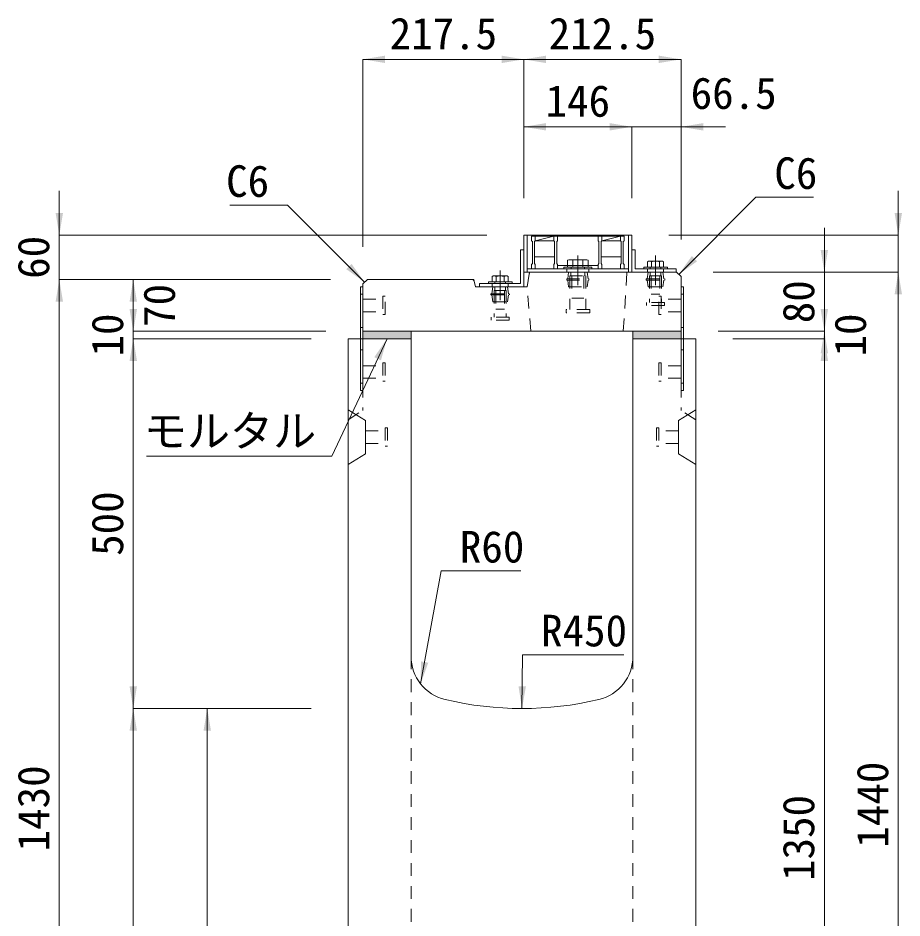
# Model space of a CAD drawing. Units: millimetres at full size. Extents: x -1934 to 78146, y -143454 to -112471.
# Drawn here: x 19717 to 20912, y -138015 to -136798 of the extents above; entities that cross this region are included whole.
import ezdxf
from ezdxf.enums import TextEntityAlignment as Align

# ---------------------------------------------------------------- set-up
doc = ezdxf.new("R2010")
doc.units = ezdxf.units.MM
doc.header["$LTSCALE"] = 23
for name, pattern in [('CHAIN', [18.5, 12, -1.5, 3.5, -1.5]), ('USER2', [1.35, 0.75, -0.6]), ('USER3', [1.35, 0.75, -0.6])]:
    doc.linetypes.add(name, pattern=pattern)
for name, color, linetype, lineweight in [('インサート', 92, 'USER2', 9), ('グレーチング', 7, 'Continuous', 9), ('ジョイント', 7, 'Continuous', 5), ('モルタル', 7, 'Continuous', 13), ('作業エリア', 11, 'Continuous', 13), ('受枠', 3, 'Continuous', 13), ('寸法線', 7, 'Continuous', 13), ('引出線', 4, 'Continuous', 13), ('本体', 2, 'Continuous', 13), ('ｲﾝｻｰﾄ', 3, 'USER3', 5)]:
    doc.layers.add(name, color=color, linetype=linetype, lineweight=lineweight)
doc.layers.add('ハッチング_モルタル', color=30, linetype='Continuous')
doc.styles.add('ＭＳ ゴシック', font='')
doc.styles.get('ＭＳ ゴシック').set_extended_font_data('MS Gothic')

# ---------------------------------------------------------------- blocks, each defined once
blk = doc.blocks.new('filled_arrow')
at = {"color": 0, "linetype": 'Continuous', "lineweight": -2}
blk.add_solid([(7.5, 1.25), (0, 0), (7.5, -1.25)], dxfattribs=at)

msp = doc.modelspace()

# ---------------------------------------------------------------- hatches: boundary and pattern name
at = {"layer": 'ハッチング_モルタル'}
for points in [[(20183.15, -137221.87), (20183.15, -137231.87), (20248.15, -137231.87), (20248.15, -137221.87)], [(20548.15, -137221.87), (20548.15, -137231.87), (20613.15, -137231.87), (20613.15, -137221.87)]]:
    msp.add_hatch(color=256, dxfattribs=at).paths.add_polyline_path(points)

# ---------------------------------------------------------------- linework, layer by layer
at = {"layer": 'インサート', "linetype": 'Continuous', "lineweight": 13}
for p, q in [((20461.66, -137125.07), (20459.8, -137125.92)), ((20459.8, -137125.92), (20459.8, -137135.07)), ((20485.64, -137125.07), (20461.66, -137125.07)), ((20485.64, -137125.07), (20487.5, -137125.92)), ((20487.5, -137125.92), (20487.5, -137135.07)), ((20569.17, -137127.07), (20567.7, -137127.92)), ((20567.7, -137127.92), (20567.7, -137135.07)), ((20569.17, -137127.07), (20588.13, -137127.07)), ((20588.13, -137127.07), (20589.6, -137127.92)), ((20589.6, -137127.92), (20589.6, -137135.07)), ((20487.5, -137135.07), (20459.8, -137135.07)), ((20567.7, -137135.07), (20589.6, -137135.07)), ((20359.17, -137147.07), (20357.7, -137147.92)), ((20357.7, -137147.92), (20357.7, -137155.07)), ((20359.17, -137147.07), (20378.13, -137147.07)), ((20378.13, -137147.07), (20379.6, -137147.92)), ((20379.6, -137147.92), (20379.6, -137155.07)), ((20357.7, -137155.07), (20379.6, -137155.07))]:
    msp.add_line(p, q, dxfattribs=at)
at = {"layer": 'インサート', "linetype": 'Continuous', "lineweight": 5}
for p, q in [((20466.73, -137125.92), (20466.73, -137135.07)), ((20480.58, -137125.92), (20480.58, -137135.07)), ((20573.18, -137127.92), (20573.18, -137135.07)), ((20584.13, -137127.92), (20584.13, -137135.07)), ((20363.18, -137147.92), (20363.18, -137155.07)), ((20374.13, -137147.92), (20374.13, -137155.07))]:
    msp.add_line(p, q, dxfattribs=at)
at = {"layer": 'インサート', "linetype": 'Continuous'}
for p, q in [((20492.65, -137135.07), (20454.65, -137135.07)), ((20454.65, -137135.07), (20454.65, -137137.37)), ((20492.65, -137137.37), (20454.65, -137137.37)), ((20492.65, -137135.07), (20492.65, -137137.37)), ((20562.65, -137135.07), (20594.65, -137135.07)), ((20562.65, -137135.07), (20562.65, -137137.37)), ((20562.65, -137137.37), (20594.65, -137137.37)), ((20594.65, -137135.07), (20594.65, -137137.37)), ((20352.65, -137155.07), (20384.65, -137155.07)), ((20352.65, -137155.07), (20352.65, -137157.37)), ((20352.65, -137157.37), (20384.65, -137157.37)), ((20384.65, -137155.07), (20384.65, -137157.37))]:
    msp.add_line(p, q, dxfattribs=at)
at = {"layer": 'インサート'}
for p, q in [((20459.9, -137151.12), (20461.15, -137141.87)), ((20461.15, -137141.87), (20486.15, -137141.87)), ((20464.2, -137141.87), (20464.2, -137146.87)), ((20464.65, -137135.07), (20464.65, -137137.37)), ((20482.65, -137135.07), (20482.65, -137137.37)), ((20483.1, -137141.87), (20483.1, -137146.87)), ((20487.4, -137151.12), (20486.15, -137141.87)), ((20567.4, -137151.12), (20568.65, -137141.87)), ((20568.65, -137141.87), (20588.65, -137141.87)), ((20571.53, -137141.87), (20571.53, -137146.87)), ((20571.65, -137135.07), (20571.65, -137137.37)), ((20585.65, -137135.07), (20585.65, -137137.37)), ((20585.78, -137141.87), (20585.78, -137146.87)), ((20589.9, -137151.12), (20588.65, -137141.87)), ((20458.65, -137151.12), (20488.65, -137151.12)), ((20458.65, -137151.12), (20458.65, -137152.62)), ((20458.65, -137152.62), (20488.65, -137152.62)), ((20459.9, -137152.62), (20461.15, -137161.87)), ((20462.75, -137146.87), (20484.55, -137146.87)), ((20462.75, -137146.87), (20462.75, -137192.37)), ((20465.65, -137146.87), (20465.65, -137176.87)), ((20481.65, -137146.87), (20481.65, -137176.87)), ((20484.55, -137146.87), (20484.55, -137192.37)), ((20487.4, -137152.62), (20486.15, -137161.87)), ((20488.65, -137151.12), (20488.65, -137152.62)), ((20566.15, -137151.12), (20591.15, -137151.12)), ((20566.15, -137151.12), (20566.15, -137152.62)), ((20566.15, -137152.62), (20591.15, -137152.62)), ((20567.4, -137152.62), (20568.65, -137161.87)), ((20570.4, -137146.87), (20586.9, -137146.87)), ((20570.4, -137146.87), (20570.4, -137182.87)), ((20572.65, -137146.87), (20572.65, -137171.87)), ((20584.65, -137146.87), (20584.65, -137171.87)), ((20586.9, -137146.87), (20586.9, -137182.87)), ((20589.9, -137152.62), (20588.65, -137161.87)), ((20591.15, -137151.12), (20591.15, -137152.62)), ((20357.4, -137171.12), (20358.65, -137161.87)), ((20358.65, -137161.87), (20378.65, -137161.87)), ((20361.53, -137161.87), (20361.53, -137166.87)), ((20361.65, -137155.07), (20361.65, -137157.37)), ((20375.65, -137155.07), (20375.65, -137157.37)), ((20375.78, -137161.87), (20375.78, -137166.87)), ((20379.9, -137171.12), (20378.65, -137161.87)), ((20461.15, -137161.87), (20486.15, -137161.87)), ((20568.65, -137161.87), (20588.65, -137161.87)), ((20183.15, -137178.37), (20210.15, -137178.37)), ((20183.15, -137178.37), (20183.15, -137195.37)), ((20213.15, -137174.37), (20210.15, -137174.37)), ((20210.15, -137174.37), (20210.15, -137199.37)), ((20213.15, -137199.37), (20213.15, -137174.37)), ((20356.15, -137171.12), (20381.15, -137171.12)), ((20356.15, -137171.12), (20356.15, -137172.62)), ((20356.15, -137172.62), (20381.15, -137172.62)), ((20357.4, -137172.62), (20358.65, -137181.87)), ((20360.4, -137166.87), (20376.9, -137166.87)), ((20360.4, -137166.87), (20360.4, -137202.87)), ((20362.65, -137166.87), (20362.65, -137191.87)), ((20374.65, -137166.87), (20374.65, -137191.87)), ((20376.9, -137166.87), (20376.9, -137202.87)), ((20379.9, -137172.62), (20378.65, -137181.87)), ((20381.15, -137171.12), (20381.15, -137172.62)), ((20465.65, -137176.87), (20481.65, -137176.87)), ((20572.65, -137171.87), (20584.65, -137171.87)), ((20583.15, -137174.37), (20586.15, -137174.37)), ((20583.15, -137199.37), (20583.15, -137174.37)), ((20586.15, -137174.37), (20586.15, -137199.37)), ((20613.15, -137178.37), (20586.15, -137178.37)), ((20613.15, -137178.37), (20613.15, -137195.37)), ((20358.65, -137181.87), (20378.65, -137181.87)), ((20566.65, -137186.87), (20566.65, -137182.87)), ((20590.65, -137182.87), (20566.65, -137182.87)), ((20590.65, -137186.87), (20566.65, -137186.87)), ((20590.65, -137182.87), (20590.65, -137186.87)), ((20183.15, -137195.37), (20210.15, -137195.37)), ((20210.15, -137199.37), (20213.15, -137199.37)), ((20356.65, -137206.87), (20356.65, -137202.87)), ((20380.65, -137202.87), (20356.65, -137202.87)), ((20362.65, -137191.87), (20374.65, -137191.87)), ((20380.65, -137202.87), (20380.65, -137206.87)), ((20457.65, -137196.87), (20457.65, -137192.37)), ((20489.65, -137192.37), (20457.65, -137192.37)), ((20489.65, -137196.87), (20457.65, -137196.87)), ((20489.65, -137192.37), (20489.65, -137196.87)), ((20586.15, -137199.37), (20583.15, -137199.37)), ((20613.15, -137195.37), (20586.15, -137195.37)), ((20380.65, -137206.87), (20356.65, -137206.87))]:
    msp.add_line(p, q, dxfattribs=at)
at = {"layer": 'インサート', "linetype": 'Continuous', "lineweight": 5}
for centre, radius, start, end in [((20463.26, -137132.58), 7.5, 62.50883, 117.49117), ((20473.65, -137153.81), 28.73, 76.05376, 103.94624), ((20484.04, -137132.58), 7.5, 62.50883, 117.49117), ((20570.44, -137131.92), 4.85, 55.61575, 124.38425), ((20578.65, -137145.19), 18.12, 72.41205, 107.58795), ((20586.86, -137131.92), 4.85, 55.61575, 124.38425), ((20360.44, -137151.92), 4.85, 55.61575, 124.38425), ((20368.65, -137165.19), 18.12, 72.41205, 107.58795), ((20376.86, -137151.92), 4.85, 55.61575, 124.38425)]:
    msp.add_arc(centre, radius, start, end, dxfattribs=at)
at = {"layer": 'グレーチング'}
for p, q in [((20411.15, -137093.37), (20411.15, -137099.37)), ((20411.15, -137093.37), (20536.15, -137093.37)), ((20416.15, -137093.37), (20416.15, -137099.37)), ((20416.15, -137099.37), (20441.15, -137093.37)), ((20441.15, -137093.37), (20441.15, -137099.37)), ((20446.15, -137093.37), (20446.15, -137099.37)), ((20501.15, -137093.37), (20501.15, -137099.37)), ((20506.15, -137099.37), (20531.15, -137093.37)), ((20506.15, -137093.37), (20506.15, -137099.37)), ((20531.15, -137093.37), (20531.15, -137099.37)), ((20536.15, -137093.37), (20536.15, -137099.37)), ((20411.15, -137099.37), (20412.15, -137100.37)), ((20412.15, -137100.37), (20412.15, -137130.37)), ((20416.15, -137099.37), (20415.15, -137100.37)), ((20415.15, -137100.37), (20415.15, -137130.37)), ((20416.15, -137099.37), (20441.15, -137099.37)), ((20441.15, -137099.37), (20442.15, -137100.37)), ((20442.15, -137100.37), (20442.15, -137130.37)), ((20446.15, -137099.37), (20445.15, -137100.37)), ((20445.15, -137100.37), (20445.15, -137130.37)), ((20501.15, -137099.37), (20502.15, -137100.37)), ((20502.15, -137100.37), (20502.15, -137130.37)), ((20506.15, -137099.37), (20505.15, -137100.37)), ((20505.15, -137100.37), (20505.15, -137130.37)), ((20506.15, -137099.37), (20531.15, -137099.37)), ((20531.15, -137099.37), (20532.15, -137100.37)), ((20532.15, -137100.37), (20532.15, -137130.37)), ((20536.15, -137099.37), (20535.15, -137100.37)), ((20535.15, -137100.37), (20535.15, -137130.37)), ((20442.15, -137121.37), (20415.15, -137121.37)), ((20532.15, -137121.37), (20505.15, -137121.37)), ((20411.15, -137131.37), (20412.15, -137130.37)), ((20411.15, -137137.37), (20411.15, -137131.37)), ((20411.15, -137137.37), (20416.15, -137137.37)), ((20416.15, -137131.37), (20415.15, -137130.37)), ((20416.15, -137137.37), (20416.15, -137131.37)), ((20441.15, -137131.37), (20442.15, -137130.37)), ((20441.15, -137137.37), (20441.15, -137131.37)), ((20441.15, -137137.37), (20446.15, -137137.37)), ((20446.15, -137131.37), (20445.15, -137130.37)), ((20446.15, -137137.37), (20446.15, -137131.37)), ((20501.15, -137132.87), (20446.15, -137132.87)), ((20501.15, -137131.37), (20502.15, -137130.37)), ((20501.15, -137137.37), (20501.15, -137131.37)), ((20501.15, -137137.37), (20506.15, -137137.37)), ((20506.15, -137131.37), (20505.15, -137130.37)), ((20506.15, -137137.37), (20506.15, -137131.37)), ((20531.15, -137131.37), (20532.15, -137130.37)), ((20531.15, -137137.37), (20531.15, -137131.37)), ((20531.15, -137137.37), (20536.15, -137137.37)), ((20536.15, -137131.37), (20535.15, -137130.37)), ((20536.15, -137137.37), (20536.15, -137131.37))]:
    msp.add_line(p, q, dxfattribs=at)
at = {"layer": 'ジョイント'}
for p, q in [((20179.95, -137161.87), (20183.15, -137161.87)), ((20179.95, -137161.87), (20179.95, -137301.87)), ((20183.15, -137161.87), (20183.15, -137301.87)), ((20613.15, -137161.87), (20616.35, -137161.87)), ((20613.15, -137161.87), (20613.15, -137301.87)), ((20616.35, -137161.87), (20616.35, -137301.87)), ((20179.95, -137301.87), (20183.15, -137301.87)), ((20613.15, -137301.87), (20616.35, -137301.87))]:
    msp.add_line(p, q, dxfattribs=at)
at = {"layer": 'ジョイント', "linetype": 'USER2'}
for p, q in [((20179.95, -137171.87), (20183.15, -137171.87)), ((20613.15, -137171.87), (20616.35, -137171.87)), ((20179.95, -137216.87), (20183.15, -137216.87)), ((20613.15, -137216.87), (20616.35, -137216.87)), ((20179.95, -137246.87), (20183.15, -137246.87)), ((20613.15, -137246.87), (20616.35, -137246.87)), ((20179.95, -137291.87), (20183.15, -137291.87)), ((20613.15, -137291.87), (20616.35, -137291.87))]:
    msp.add_line(p, q, dxfattribs=at)
at = {"layer": 'モルタル'}
for points in [[(20183.15, -137221.87), (20248.15, -137221.87), (20248.15, -137231.87), (20183.15, -137231.87)], [(20548.15, -137221.87), (20613.15, -137221.87), (20613.15, -137231.87), (20548.15, -137231.87)]]:
    msp.add_lwpolyline(points, close=True, dxfattribs=at)
at = {"layer": '作業エリア'}
for p, q in [((20407.77, -137144.43), (20408.15, -137141.87)), ((20408.15, -137141.87), (20410.73, -137141.87)), ((20330.69, -137151.87), (20333.15, -137151.87)), ((20333.15, -137151.87), (20333.63, -137154.29))]:
    msp.add_line(p, q, dxfattribs=at)
at = {"layer": '受枠'}
for p, q in [((20400.65, -137091.87), (20546.65, -137091.87)), ((20400.65, -137091.87), (20400.65, -137141.87)), ((20405.15, -137091.87), (20405.15, -137141.87)), ((20542.15, -137091.87), (20542.15, -137141.87)), ((20546.65, -137091.87), (20546.65, -137141.87)), ((20396.15, -137157.37), (20396.15, -137111.87)), ((20396.15, -137111.87), (20400.65, -137111.87)), ((20400.65, -137111.87), (20400.65, -137161.87)), ((20551.15, -137111.87), (20546.65, -137111.87)), ((20551.15, -137137.37), (20551.15, -137111.87)), ((20400.65, -137141.87), (20546.65, -137141.87)), ((20405.15, -137137.37), (20542.15, -137137.37)), ((20546.65, -137141.87), (20606.65, -137141.87)), ((20606.65, -137137.37), (20551.15, -137137.37)), ((20606.65, -137141.87), (20606.65, -137137.37)), ((20340.65, -137161.87), (20340.65, -137157.37)), ((20340.65, -137157.37), (20396.15, -137157.37)), ((20400.65, -137161.87), (20340.65, -137161.87))]:
    msp.add_line(p, q, dxfattribs=at)
at = {"layer": '受枠', "linetype": 'CHAIN'}
for p, q in [((20473.65, -137119.62), (20473.65, -137159.62)), ((20578.65, -137119.62), (20578.65, -137159.62)), ((20368.65, -137139.62), (20368.65, -137179.62))]:
    msp.add_line(p, q, dxfattribs=at)
at = {"layer": '受枠', "linetype": 'USER2'}
for p, q in [((20458.65, -137137.37), (20458.65, -137141.87)), ((20488.65, -137137.37), (20488.65, -137141.87)), ((20567.65, -137137.37), (20567.65, -137141.87)), ((20589.65, -137137.37), (20589.65, -137141.87)), ((20357.65, -137157.37), (20357.65, -137161.87)), ((20379.65, -137157.37), (20379.65, -137161.87))]:
    msp.add_line(p, q, dxfattribs=at)
at = {"layer": '寸法線'}
for p, q in [((20183.15, -136854.2), (20400.65, -136854.2)), ((20183.15, -137107.87), (20183.15, -136854.2)), ((20400.65, -137041.87), (20400.65, -136854.2)), ((20400.65, -136854.2), (20613.15, -136854.2)), ((20400.65, -137041.87), (20400.65, -136854.2)), ((20613.15, -137097.87), (20613.15, -136854.2)), ((20400.65, -136945.42), (20546.65, -136945.42)), ((20400.65, -137041.87), (20400.65, -136945.42)), ((20486.65, -136945.42), (20673.15, -136945.42)), ((20546.65, -137041.87), (20546.65, -136945.42)), ((20546.65, -137041.87), (20546.65, -136945.42)), ((20613.15, -137097.87), (20613.15, -136945.42)), ((19772.59, -137211.87), (19772.59, -137031.87)), ((20906.91, -137201.87), (20906.91, -137031.87)), ((20350.65, -137091.87), (19772.59, -137091.87)), ((20596.65, -137091.87), (20906.91, -137091.87)), ((20806.91, -137281.87), (20806.91, -137081.87)), ((20806.91, -137281.87), (20806.91, -137081.87)), ((20656.65, -137141.87), (20806.91, -137141.87)), ((20656.65, -137141.87), (20906.91, -137141.87)), ((20656.65, -137141.87), (20806.91, -137141.87)), ((20657.15, -137141.87), (20906.91, -137141.87)), ((20906.91, -138581.87), (20906.91, -137141.87)), ((20139.15, -137151.87), (19772.59, -137151.87)), ((19772.59, -138581.87), (19772.59, -137151.87)), ((20139.15, -137151.87), (19772.59, -137151.87)), ((19872.58, -137221.87), (19872.58, -137151.87)), ((20139.15, -137151.87), (19872.58, -137151.87)), ((19872.58, -137291.87), (19872.58, -137161.87)), ((20806.91, -137161.87), (20806.91, -137291.87)), ((20133.15, -137221.87), (19872.58, -137221.87)), ((20133.15, -137221.87), (19872.58, -137221.87)), ((20663.15, -137221.87), (20806.91, -137221.87)), ((20663.15, -137221.87), (20806.91, -137221.87)), ((20663.15, -137221.87), (20806.91, -137221.87)), ((20113.15, -137231.87), (19872.58, -137231.87)), ((19872.59, -137231.87), (19872.59, -137731.87)), ((20113.15, -137231.87), (19872.59, -137231.87)), ((20683.15, -137231.87), (20806.91, -137231.87)), ((20683.15, -137231.87), (20806.91, -137231.87)), ((20806.91, -138581.87), (20806.91, -137231.87)), ((19872.59, -138581.87), (19872.59, -137731.87)), ((20113.15, -137731.87), (19872.59, -137731.87)), ((20113.15, -137731.87), (19872.59, -137731.87)), ((19972.59, -137731.87), (19972.59, -138481.87)), ((20113.15, -137731.87), (19972.59, -137731.87))]:
    msp.add_line(p, q, dxfattribs=at)
at = {"layer": '引出線'}
for points in [[(20610.15, -137144.87), (20714.32, -137040.71), (20792.31, -137040.71)], [(20185.43, -137155.59), (20081.26, -137051.42), (20003.27, -137051.42)], [(20215.65, -137231.87), (20141.26, -137390.82), (19890.35, -137390.82)], [(20261.08, -137698.56), (20289.07, -137545.77), (20396.76, -137545.77)], [(20398.15, -137731.87), (20398.94, -137659.15), (20535.87, -137659.15)]]:
    msp.add_lwpolyline(points, dxfattribs=at)
at = {"layer": '本体'}
for p, q in [((20410.73, -137141.87), (20607.15, -137141.87)), ((20607.15, -137141.87), (20613.15, -137147.87)), ((20183.15, -137157.87), (20189.15, -137151.87)), ((20189.15, -137151.87), (20330.69, -137151.87)), ((20333.63, -137154.29), (20335.15, -137161.87)), ((20407.77, -137144.43), (20405.15, -137161.87)), ((20613.15, -137147.87), (20613.15, -137221.87)), ((20183.15, -137157.87), (20183.15, -137221.87)), ((20335.15, -137161.87), (20405.15, -137161.87)), ((20183.15, -137221.87), (20613.15, -137221.87)), ((20183.15, -137231.87), (20248.15, -137231.87)), ((20548.15, -137231.87), (20613.15, -137231.87))]:
    msp.add_line(p, q, dxfattribs=at)
at = {"layer": '本体', "linetype": 'USER2', "lineweight": 15}
for p, q in [((20535.15, -137221.87), (20540.15, -137141.87)), ((20410.15, -137221.87), (20405.15, -137161.87))]:
    msp.add_line(p, q, dxfattribs=at)
at = {"layer": '本体', "lineweight": 20}
for p, q in [((20163.15, -137231.87), (20163.15, -138581.87)), ((20248.15, -137231.87), (20163.15, -137231.87)), ((20248.15, -137661.35), (20248.15, -137231.87)), ((20548.15, -137661.35), (20548.15, -137231.87)), ((20633.15, -137231.87), (20548.15, -137231.87)), ((20633.15, -138581.87), (20633.15, -137231.87))]:
    msp.add_line(p, q, dxfattribs=at)
at = {"layer": '本体', "linetype": 'USER3', "lineweight": 5}
for p, q in [((20183.15, -137231.87), (20183.15, -137328.88)), ((20613.15, -137231.87), (20613.15, -137328.88)), ((20163.15, -137341.38), (20183.15, -137328.88)), ((20633.15, -137341.38), (20613.15, -137328.88))]:
    msp.add_line(p, q, dxfattribs=at)
at = {"layer": '本体', "lineweight": 5}
for p, q in [((20163.15, -137327.88), (20186.35, -137342.38)), ((20633.15, -137327.88), (20609.95, -137342.38)), ((20186.35, -137342.38), (20186.35, -137387.38)), ((20609.95, -137342.38), (20609.95, -137387.38)), ((20163.15, -137401.88), (20186.35, -137387.38)), ((20633.15, -137401.88), (20609.95, -137387.38))]:
    msp.add_line(p, q, dxfattribs=at)
at = {"layer": '本体', "linetype": 'USER3', "lineweight": 9}
for p, q in [((20248.15, -137661.35), (20248.15, -138481.87)), ((20548.15, -137661.35), (20548.15, -138481.87))]:
    msp.add_line(p, q, dxfattribs=at)
at = {"layer": '本体'}
for centre, start, end in [((20410.73, -137144.87), 90, 171.46923), ((20330.69, -137154.87), 11.30993, 90)]:
    msp.add_arc(centre, 3, start, end, dxfattribs=at)
at = {"layer": '本体', "lineweight": 20}
for centre, radius, start, end in [((20308.15, -137661.35), 60, 180, 256.65776), ((20488.15, -137661.35), 60, 283.34229, 0), ((20398.15, -137281.87), 450, 256.65776, 283.34229)]:
    msp.add_arc(centre, radius, start, end, dxfattribs=at)
at = {"layer": 'ｲﾝｻｰﾄ'}
for p, q in [((20183.15, -137268.37), (20210.15, -137268.37)), ((20210.15, -137264.38), (20210.15, -137289.37)), ((20210.15, -137264.38), (20213.15, -137264.38)), ((20213.15, -137264.38), (20213.15, -137289.37)), ((20583.15, -137264.38), (20583.15, -137289.37)), ((20586.15, -137264.38), (20583.15, -137264.38)), ((20586.15, -137264.38), (20586.15, -137289.37)), ((20613.15, -137268.37), (20586.15, -137268.37)), ((20183.15, -137285.38), (20210.15, -137285.38)), ((20613.15, -137285.38), (20586.15, -137285.38)), ((20210.15, -137289.37), (20213.15, -137289.37)), ((20586.15, -137289.37), (20583.15, -137289.37)), ((20186.35, -137356.38), (20213.35, -137356.38)), ((20186.35, -137356.38), (20186.35, -137373.38)), ((20213.35, -137352.38), (20213.35, -137377.38)), ((20213.35, -137352.38), (20216.35, -137352.38)), ((20216.35, -137352.38), (20216.35, -137377.38)), ((20579.95, -137352.38), (20579.95, -137377.38)), ((20582.95, -137352.38), (20579.95, -137352.38)), ((20582.95, -137352.38), (20582.95, -137377.38)), ((20609.95, -137356.38), (20582.95, -137356.38)), ((20609.95, -137356.38), (20609.95, -137373.38)), ((20186.35, -137373.38), (20213.35, -137373.38)), ((20609.95, -137373.38), (20582.95, -137373.38)), ((20213.35, -137377.38), (20216.35, -137377.38)), ((20582.95, -137377.38), (20579.95, -137377.38))]:
    msp.add_line(p, q, dxfattribs=at)

# ---------------------------------------------------------------- block references
at = {"layer": '寸法線', "xscale": 4, "yscale": 4}
for p in [(20183.15, -136854.2), (20400.65, -136854.2), (20400.65, -136945.42), (20613.15, -136945.42)]:
    msp.add_blockref('filled_arrow', p, dxfattribs=at)
for p, rotation in [((20400.65, -136854.2), 180), ((20613.15, -136854.2), 180), ((20546.65, -136945.42), 180), ((20546.65, -136945.42), 180), ((19772.59, -137091.87), 90), ((20906.91, -137091.87), 90), ((20806.91, -137141.87), 90), ((20806.91, -137141.87), 90), ((20906.91, -137141.87), 270), ((20906.91, -137141.87), 270), ((19772.59, -137151.87), 270), ((19772.59, -137151.87), 270), ((19872.58, -137151.87), 270), ((19872.58, -137221.87), 90), ((19872.58, -137221.87), 90), ((20806.91, -137221.87), 90), ((20806.91, -137221.87), 270), ((20806.91, -137221.87), 270), ((19872.58, -137231.87), 270), ((19872.59, -137231.87), 270), ((20806.91, -137231.87), 270), ((20806.91, -137231.87), 270), ((19872.59, -137731.87), 90), ((19872.59, -137731.87), 270), ((19972.59, -137731.87), 270)]:
    msp.add_blockref('filled_arrow', p, dxfattribs=dict(at, rotation=rotation))
at = {"layer": '引出線', "xscale": 4, "yscale": 4}
for p, rotation in [((20610.15, -137144.87), 45), ((20185.43, -137155.59), 135), ((20215.65, -137231.87), 244.9), ((20261.08, -137698.56), 79.6), ((20398.15, -137731.87), 89.4)]:
    msp.add_blockref('filled_arrow', p, dxfattribs=dict(at, rotation=rotation))

# ---------------------------------------------------------------- texts
at = {"layer": '寸法線', "style": 'ＭＳ ゴシック'}
for s, p in [('217.5', (20291.9, -136819.2)), ('212.5', (20506.9, -136819.2)), ('66.5', (20684.32, -136899.89)), ('146', (20473.65, -136910.42))]:
    msp.add_text(s, height=42.72, dxfattribs=at).set_placement(p, align=Align.MIDDLE_CENTER)
for s, p in [('60', (19737.59, -137121.87)), ('70', (19907.58, -137186.87)), ('80', (20771.91, -137181.87)), ('80', (20771.91, -137181.87)), ('10', (19837.58, -137226.87)), ('10', (20841.91, -137226.87)), ('500', (19837.59, -137481.87)), ('1440', (20871.91, -137861.87)), ('1430', (19737.59, -137866.87)), ('1350', (20771.91, -137906.87))]:
    msp.add_text(s, height=42.72, rotation=90, dxfattribs=at).set_placement(p, align=Align.MIDDLE_CENTER)
at = {"layer": '引出線', "style": 'ＭＳ ゴシック'}
for s, p in [('C6', (20739.32, -136986.71)), ('R60', (20314.07, -137491.77)), ('R450', (20423.94, -137605.15))]:
    msp.add_text(s, height=42.72, dxfattribs=at).set_placement(p, align=Align.TOP_LEFT)
msp.add_text('C6', height=42.72, dxfattribs=at).set_placement((20056.26, -136997.42), align=Align.TOP_RIGHT)
msp.add_text('モルタル', height=42.72, dxfattribs=at).set_placement((20003.3, -137335.22), align=Align.TOP_CENTER)

doc.saveas('drawing.dxf')
